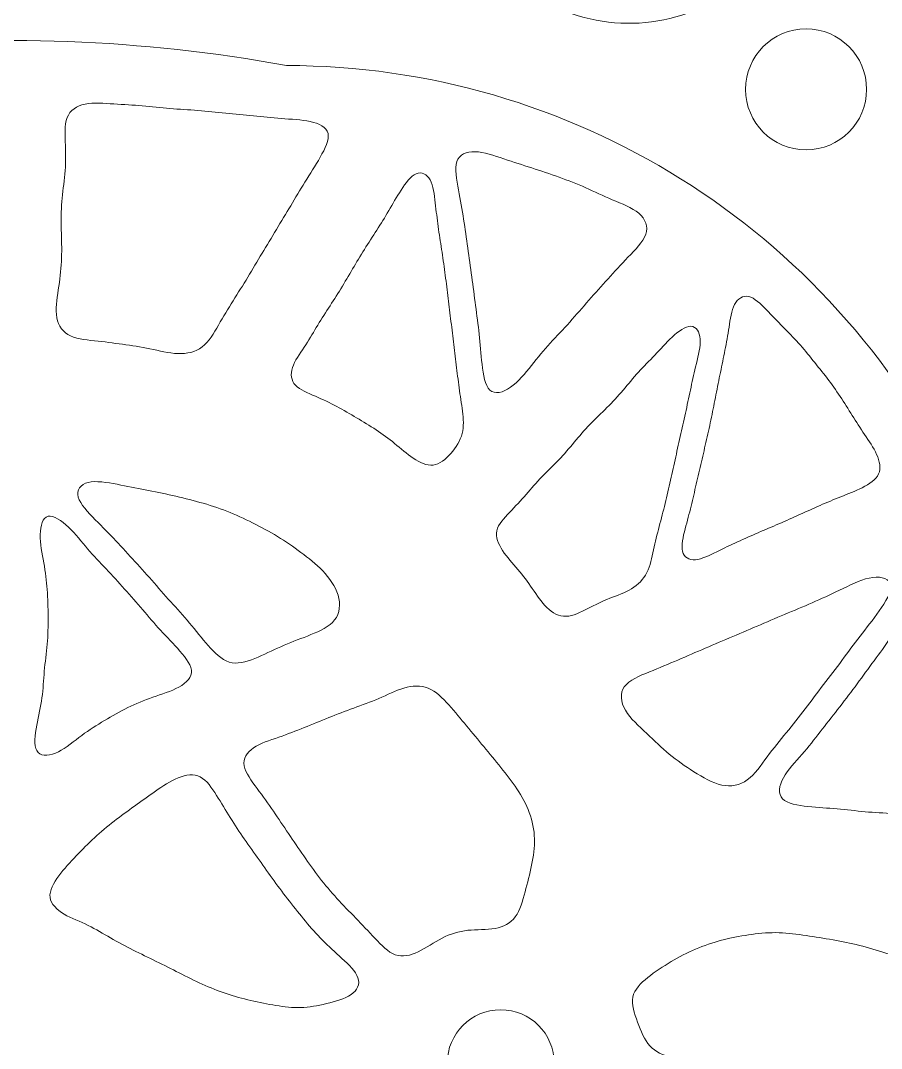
# Model space of a CAD drawing. Header units: inches. Extents: x 36 to 79.2, y 17.3 to 55.9.
# Drawn here: x 58.21 to 64.8, y 24.1 to 31.97 of the extents above; entities that cross this region are included whole.
import ezdxf

# ---------------------------------------------------------------- set-up
doc = ezdxf.new("R2010")
doc.units = ezdxf.units.IN
for name, color, linetype, lineweight in [('01_ORIGINAL_CAD', 7, 'CONTINUOUS', 20), ('10_EXTENSION_MASSES', 7, 'CONTINUOUS', 15), ('11_NODAL_COURTS', 7, 'CONTINUOUS', 15), ('15_NEIGHBOURHOOD_CIRCULATION', 7, 'CONTINUOUS', 13)]:
    doc.layers.add(name, color=color, linetype=linetype, lineweight=lineweight)

msp = doc.modelspace()

# ---------------------------------------------------------------- linework, layer by layer
at = {"layer": '01_ORIGINAL_CAD'}
for points in [[(59.9983, 35.3223), (60.235, 35.0586), (61.8312, 36.8162), (61.9333, 37.4176, -0.214593), (63.5216, 35.6018, 0.212382), (64.1876, 33.5175, -0.642649), (62.1657, 32.1496, 0.132984), (51.6147, 31.858, -0.471407), (50.9129, 32.2446)], [(53.6498, 30.945, -0.14301), (60.2429, 31.6303, -0.286424), (65.3601, 28.4306), (66.4807, 23.8898, -0.272091), (64.8996, 18.9541), (63.6613, 17.5325)]]:
    msp.add_lwpolyline(points, format="xyb", dxfattribs=at)
msp.add_circle((64.2199, 31.4476), 0.4633, dxfattribs=at)
at = {"layer": '10_EXTENSION_MASSES'}
for points, knots in [([(58.5701, 29.5699), (58.5176, 29.6013), (58.489, 29.6566), (58.4821, 29.7231), (58.4751, 29.7896), (58.4898, 29.8673), (58.5009, 29.9412), (58.5119, 30.015), (58.5193, 30.0851), (58.5215, 30.1563), (58.5238, 30.2275), (58.521, 30.2997), (58.5194, 30.3721), (58.5178, 30.4445), (58.5174, 30.517), (58.5231, 30.588), (58.5288, 30.659), (58.5406, 30.7286), (58.5469, 30.7995), (58.5532, 30.8704), (58.5541, 30.9427), (58.5513, 31.0188), (58.5486, 31.0948), (58.5424, 31.1746), (58.5643, 31.2312), (58.5862, 31.2879), (58.6363, 31.3214), (58.7014, 31.3345), (58.7665, 31.3477), (58.8466, 31.3406), (58.9222, 31.3357), (58.9978, 31.3308), (59.0689, 31.3281), (59.1394, 31.3222), (59.21, 31.3164), (59.28, 31.3074), (59.3508, 31.3012), (59.4217, 31.2951), (59.4934, 31.2917), (59.5646, 31.286), (59.6358, 31.2803), (59.7066, 31.2724), (59.7775, 31.2656), (59.8483, 31.2587), (59.9194, 31.2529), (59.9895, 31.2457), (60.0596, 31.2386), (60.1288, 31.23), (60.2031, 31.2245), (60.2774, 31.219), (60.3569, 31.2165), (60.425, 31.2014), (60.493, 31.1864), (60.5496, 31.1588), (60.5609, 31.1108), (60.5722, 31.0628), (60.5383, 30.9944), (60.5009, 30.9286), (60.4635, 30.8628), (60.4226, 30.7996), (60.3845, 30.7382), (60.3464, 30.6767), (60.3111, 30.617), (60.2752, 30.5567), (60.2392, 30.4964), (60.2025, 30.4356), (60.1657, 30.3748), (60.129, 30.314), (60.0922, 30.2533), (60.056, 30.1923), (60.0198, 30.1312), (59.9842, 30.0699), (59.9472, 30.0094), (59.9102, 29.949), (59.8719, 29.8894), (59.8342, 29.8288), (59.7965, 29.7681), (59.7596, 29.7063), (59.7227, 29.6429), (59.6859, 29.5795), (59.6491, 29.5145), (59.5979, 29.4751), (59.5466, 29.4357), (59.4807, 29.422), (59.4113, 29.4247), (59.3418, 29.4274), (59.2688, 29.4465), (59.1978, 29.4612), (59.1268, 29.4759), (59.0579, 29.4862), (58.988, 29.4959), (58.918, 29.5056), (58.847, 29.5147), (58.7731, 29.5229), (58.6993, 29.5312), (58.6227, 29.5386), (58.5701, 29.5699)], [0, 0, 0, 0, 0.03125, 0.03125, 0.03125, 0.0625, 0.0625, 0.0625, 0.09375, 0.09375, 0.09375, 0.125, 0.125, 0.125, 0.15625, 0.15625, 0.15625, 0.1875, 0.1875, 0.1875, 0.21875, 0.21875, 0.21875, 0.25, 0.25, 0.25, 0.28125, 0.28125, 0.28125, 0.3125, 0.3125, 0.3125, 0.34375, 0.34375, 0.34375, 0.375, 0.375, 0.375, 0.40625, 0.40625, 0.40625, 0.4375, 0.4375, 0.4375, 0.46875, 0.46875, 0.46875, 0.5, 0.5, 0.5, 0.53125, 0.53125, 0.53125, 0.5625, 0.5625, 0.5625, 0.59375, 0.59375, 0.59375, 0.625, 0.625, 0.625, 0.65625, 0.65625, 0.65625, 0.6875, 0.6875, 0.6875, 0.71875, 0.71875, 0.71875, 0.75, 0.75, 0.75, 0.78125, 0.78125, 0.78125, 0.8125, 0.8125, 0.8125, 0.84375, 0.84375, 0.84375, 0.875, 0.875, 0.875, 0.90625, 0.90625, 0.90625, 0.9375, 0.9375, 0.9375, 0.96875, 0.96875, 0.96875, 1, 1, 1, 1]), ([(61.5468, 30.8948), (61.5658, 30.9487), (61.6199, 30.9723), (61.6869, 30.9703), (61.7538, 30.9683), (61.8334, 30.9407), (61.9076, 30.9158), (61.9817, 30.8909), (62.0504, 30.8687), (62.1199, 30.846), (62.1893, 30.8233), (62.2595, 30.8), (62.3288, 30.7751), (62.398, 30.7502), (62.4662, 30.7237), (62.5328, 30.6945), (62.5994, 30.6652), (62.6643, 30.633), (62.7366, 30.6023), (62.8088, 30.5717), (62.8884, 30.5424), (62.9392, 30.4987), (62.9901, 30.4551), (63.0122, 30.3971), (62.9926, 30.3382), (62.973, 30.2792), (62.9118, 30.2194), (62.8567, 30.1625), (62.8017, 30.1055), (62.753, 30.0513), (62.7041, 29.9971), (62.6551, 29.9428), (62.6059, 29.8885), (62.5573, 29.8331), (62.5087, 29.7777), (62.4607, 29.7212), (62.4111, 29.6662), (62.3615, 29.6113), (62.3102, 29.5579), (62.2618, 29.5038), (62.2135, 29.4497), (62.1679, 29.395), (62.1184, 29.3343), (62.0688, 29.2736), (62.0151, 29.207), (61.9575, 29.1664), (61.8998, 29.1257), (61.8382, 29.1111), (61.8004, 29.1455), (61.7627, 29.1799), (61.7488, 29.2632), (61.7395, 29.3429), (61.7301, 29.4226), (61.7252, 29.4986), (61.7176, 29.5727), (61.71, 29.6468), (61.6997, 29.719), (61.69, 29.7921), (61.6804, 29.8652), (61.6714, 29.9392), (61.6614, 30.0131), (61.6515, 30.087), (61.6406, 30.1607), (61.6302, 30.234), (61.6199, 30.3072), (61.61, 30.38), (61.5985, 30.4529), (61.587, 30.5259), (61.5738, 30.5991), (61.5591, 30.6778), (61.5443, 30.7565), (61.5279, 30.8408), (61.5468, 30.8948)], [0, 0, 0, 0, 0.041667, 0.041667, 0.041667, 0.083333, 0.083333, 0.083333, 0.125, 0.125, 0.125, 0.166667, 0.166667, 0.166667, 0.208333, 0.208333, 0.208333, 0.25, 0.25, 0.25, 0.291667, 0.291667, 0.291667, 0.333333, 0.333333, 0.333333, 0.375, 0.375, 0.375, 0.416667, 0.416667, 0.416667, 0.458333, 0.458333, 0.458333, 0.5, 0.5, 0.5, 0.541667, 0.541667, 0.541667, 0.583333, 0.583333, 0.583333, 0.625, 0.625, 0.625, 0.666667, 0.666667, 0.666667, 0.708333, 0.708333, 0.708333, 0.75, 0.75, 0.75, 0.791667, 0.791667, 0.791667, 0.833333, 0.833333, 0.833333, 0.875, 0.875, 0.875, 0.916667, 0.916667, 0.916667, 0.958333, 0.958333, 0.958333, 1, 1, 1, 1]), ([(60.3115, 29.1824), (60.278, 29.2185), (60.2723, 29.2669), (60.2889, 29.3176), (60.3056, 29.3683), (60.3446, 29.4215), (60.3785, 29.4731), (60.4123, 29.5247), (60.441, 29.5749), (60.4711, 29.6246), (60.5012, 29.6743), (60.5328, 29.7235), (60.5646, 29.7728), (60.5965, 29.8221), (60.6287, 29.8715), (60.6593, 29.9214), (60.69, 29.9714), (60.7192, 30.0219), (60.7487, 30.0723), (60.7783, 30.1227), (60.8082, 30.173), (60.8393, 30.2225), (60.8704, 30.2721), (60.9027, 30.3211), (60.9341, 30.3701), (60.9654, 30.4191), (60.9959, 30.4682), (61.0257, 30.5192), (61.0555, 30.5701), (61.0848, 30.6229), (61.1196, 30.6765), (61.1545, 30.7301), (61.1948, 30.7846), (61.2356, 30.8019), (61.2763, 30.8193), (61.3174, 30.7995), (61.3419, 30.7552), (61.3665, 30.7109), (61.3744, 30.6421), (61.3817, 30.5784), (61.389, 30.5147), (61.3957, 30.456), (61.4037, 30.3977), (61.4118, 30.3394), (61.4212, 30.2813), (61.4302, 30.2228), (61.4391, 30.1643), (61.4476, 30.1052), (61.4554, 30.0462), (61.4632, 29.9873), (61.4704, 29.9283), (61.4776, 29.8694), (61.4848, 29.8104), (61.492, 29.7514), (61.4992, 29.6925), (61.5065, 29.6335), (61.5138, 29.5745), (61.5211, 29.5156), (61.5284, 29.4566), (61.5356, 29.3977), (61.5426, 29.3388), (61.5495, 29.2799), (61.5561, 29.2211), (61.5644, 29.1618), (61.5727, 29.1025), (61.5827, 29.0428), (61.5899, 28.9839), (61.5971, 28.9251), (61.6015, 28.8671), (61.5873, 28.8121), (61.5731, 28.7571), (61.5402, 28.7051), (61.5008, 28.6601), (61.4614, 28.615), (61.4153, 28.5768), (61.3658, 28.5705), (61.3162, 28.5643), (61.263, 28.59), (61.2133, 28.6235), (61.1635, 28.6571), (61.117, 28.6984), (61.0705, 28.7363), (61.024, 28.7742), (60.9773, 28.8087), (60.9287, 28.8407), (60.8801, 28.8728), (60.8295, 28.9026), (60.7794, 28.9324), (60.7293, 28.9622), (60.6796, 28.9921), (60.6277, 29.0198), (60.5758, 29.0475), (60.5217, 29.073), (60.464, 29.0977), (60.4063, 29.1224), (60.345, 29.1463), (60.3115, 29.1824)], [0, 0, 0, 0, 0.03125, 0.03125, 0.03125, 0.0625, 0.0625, 0.0625, 0.09375, 0.09375, 0.09375, 0.125, 0.125, 0.125, 0.15625, 0.15625, 0.15625, 0.1875, 0.1875, 0.1875, 0.21875, 0.21875, 0.21875, 0.25, 0.25, 0.25, 0.28125, 0.28125, 0.28125, 0.3125, 0.3125, 0.3125, 0.34375, 0.34375, 0.34375, 0.375, 0.375, 0.375, 0.40625, 0.40625, 0.40625, 0.4375, 0.4375, 0.4375, 0.46875, 0.46875, 0.46875, 0.5, 0.5, 0.5, 0.53125, 0.53125, 0.53125, 0.5625, 0.5625, 0.5625, 0.59375, 0.59375, 0.59375, 0.625, 0.625, 0.625, 0.65625, 0.65625, 0.65625, 0.6875, 0.6875, 0.6875, 0.71875, 0.71875, 0.71875, 0.75, 0.75, 0.75, 0.78125, 0.78125, 0.78125, 0.8125, 0.8125, 0.8125, 0.84375, 0.84375, 0.84375, 0.875, 0.875, 0.875, 0.90625, 0.90625, 0.90625, 0.9375, 0.9375, 0.9375, 0.96875, 0.96875, 0.96875, 1, 1, 1, 1]), ([(63.3721, 27.8458), (63.3234, 27.8423), (63.2854, 27.8658), (63.2741, 27.9105), (63.2628, 27.9551), (63.2782, 28.0207), (63.294, 28.0819), (63.3097, 28.1431), (63.3257, 28.1997), (63.3398, 28.2561), (63.3539, 28.3126), (63.3661, 28.3688), (63.3788, 28.4254), (63.3916, 28.482), (63.4049, 28.539), (63.4183, 28.5959), (63.4317, 28.6527), (63.4452, 28.7095), (63.4582, 28.7663), (63.4712, 28.8232), (63.4837, 28.8801), (63.4955, 28.9372), (63.5074, 28.9943), (63.5186, 29.0515), (63.5299, 29.1088), (63.5412, 29.1661), (63.5525, 29.2235), (63.5642, 29.2806), (63.5759, 29.3376), (63.5879, 29.3942), (63.599, 29.4509), (63.6101, 29.5076), (63.6203, 29.5644), (63.6298, 29.626), (63.6393, 29.6876), (63.648, 29.7541), (63.6724, 29.8001), (63.6968, 29.8461), (63.7368, 29.8716), (63.7806, 29.8615), (63.8244, 29.8514), (63.872, 29.8056), (63.9159, 29.7607), (63.9597, 29.7159), (63.9998, 29.6718), (64.0406, 29.6298), (64.0813, 29.5879), (64.1227, 29.548), (64.1613, 29.5054), (64.2, 29.4627), (64.236, 29.4173), (64.2724, 29.3723), (64.3088, 29.3272), (64.3456, 29.2825), (64.3805, 29.2368), (64.4154, 29.191), (64.4485, 29.1442), (64.4803, 29.0963), (64.512, 29.0483), (64.5425, 28.9993), (64.573, 28.9508), (64.6034, 28.9023), (64.634, 28.8543), (64.6672, 28.8051), (64.7004, 28.7558), (64.7363, 28.7053), (64.7598, 28.653), (64.7834, 28.6007), (64.7947, 28.5466), (64.7748, 28.5026), (64.755, 28.4587), (64.704, 28.425), (64.6501, 28.3978), (64.5963, 28.3706), (64.5396, 28.3499), (64.4853, 28.3285), (64.4311, 28.307), (64.3792, 28.2847), (64.327, 28.2617), (64.2748, 28.2388), (64.2222, 28.2151), (64.1697, 28.1914), (64.1172, 28.1677), (64.0648, 28.144), (64.0118, 28.1209), (63.9588, 28.0977), (63.9051, 28.0753), (63.8522, 28.0524), (63.7992, 28.0295), (63.747, 28.0063), (63.695, 27.9826), (63.6429, 27.9589), (63.5912, 27.9347), (63.5356, 27.9073), (63.4801, 27.8799), (63.4207, 27.8493), (63.3721, 27.8458)], [0, 0, 0, 0, 0.03125, 0.03125, 0.03125, 0.0625, 0.0625, 0.0625, 0.09375, 0.09375, 0.09375, 0.125, 0.125, 0.125, 0.15625, 0.15625, 0.15625, 0.1875, 0.1875, 0.1875, 0.21875, 0.21875, 0.21875, 0.25, 0.25, 0.25, 0.28125, 0.28125, 0.28125, 0.3125, 0.3125, 0.3125, 0.34375, 0.34375, 0.34375, 0.375, 0.375, 0.375, 0.40625, 0.40625, 0.40625, 0.4375, 0.4375, 0.4375, 0.46875, 0.46875, 0.46875, 0.5, 0.5, 0.5, 0.53125, 0.53125, 0.53125, 0.5625, 0.5625, 0.5625, 0.59375, 0.59375, 0.59375, 0.625, 0.625, 0.625, 0.65625, 0.65625, 0.65625, 0.6875, 0.6875, 0.6875, 0.71875, 0.71875, 0.71875, 0.75, 0.75, 0.75, 0.78125, 0.78125, 0.78125, 0.8125, 0.8125, 0.8125, 0.84375, 0.84375, 0.84375, 0.875, 0.875, 0.875, 0.90625, 0.90625, 0.90625, 0.9375, 0.9375, 0.9375, 0.96875, 0.96875, 0.96875, 1, 1, 1, 1]), ([(62.0143, 27.7707), (61.9745, 27.8179), (61.9303, 27.8656), (61.8972, 27.9159), (61.864, 27.9661), (61.842, 28.0188), (61.8529, 28.0682), (61.8639, 28.1176), (61.908, 28.1637), (61.9511, 28.2094), (61.9942, 28.2551), (62.0365, 28.3004), (62.0768, 28.3459), (62.1171, 28.3914), (62.1555, 28.4372), (62.1973, 28.4809), (62.2391, 28.5245), (62.2843, 28.566), (62.3263, 28.61), (62.3682, 28.6539), (62.407, 28.7002), (62.4459, 28.7463), (62.4848, 28.7925), (62.5237, 28.8386), (62.5658, 28.8824), (62.6078, 28.9262), (62.6529, 28.9676), (62.6959, 29.0107), (62.739, 29.0537), (62.78, 29.0984), (62.8192, 29.1445), (62.8585, 29.1906), (62.8959, 29.2381), (62.9362, 29.2825), (62.9765, 29.3268), (63.0197, 29.368), (63.0622, 29.4129), (63.1047, 29.4577), (63.1465, 29.5063), (63.1946, 29.5506), (63.2428, 29.5949), (63.2971, 29.6348), (63.3378, 29.6337), (63.3785, 29.6325), (63.4054, 29.5903), (63.4097, 29.535), (63.414, 29.4796), (63.3958, 29.4113), (63.3802, 29.3479), (63.3646, 29.2845), (63.3517, 29.226), (63.339, 29.1672), (63.3264, 29.1084), (63.3139, 29.0493), (63.301, 28.9899), (63.2881, 28.9305), (63.2747, 28.8709), (63.2614, 28.8114), (63.248, 28.7519), (63.2348, 28.6925), (63.2218, 28.6331), (63.2087, 28.5737), (63.1958, 28.5142), (63.1825, 28.4547), (63.1693, 28.3953), (63.1558, 28.3359), (63.1411, 28.2769), (63.1264, 28.2179), (63.1105, 28.1593), (63.0954, 28.1003), (63.0802, 28.0413), (63.0657, 27.9819), (63.0524, 27.9215), (63.0391, 27.8611), (63.027, 27.7996), (63.0008, 27.7479), (62.9746, 27.6962), (62.9343, 27.6543), (62.8843, 27.6237), (62.8342, 27.593), (62.7743, 27.5738), (62.7172, 27.5508), (62.66, 27.5278), (62.6055, 27.501), (62.5497, 27.4728), (62.4939, 27.4446), (62.4368, 27.4148), (62.383, 27.4133), (62.3292, 27.4118), (62.2788, 27.4386), (62.2363, 27.4793), (62.1939, 27.5201), (62.1593, 27.5748), (62.1244, 27.6256), (62.0895, 27.6765), (62.0541, 27.7234), (62.0143, 27.7707)], [0, 0, 0, 0, 0.03125, 0.03125, 0.03125, 0.0625, 0.0625, 0.0625, 0.09375, 0.09375, 0.09375, 0.125, 0.125, 0.125, 0.15625, 0.15625, 0.15625, 0.1875, 0.1875, 0.1875, 0.21875, 0.21875, 0.21875, 0.25, 0.25, 0.25, 0.28125, 0.28125, 0.28125, 0.3125, 0.3125, 0.3125, 0.34375, 0.34375, 0.34375, 0.375, 0.375, 0.375, 0.40625, 0.40625, 0.40625, 0.4375, 0.4375, 0.4375, 0.46875, 0.46875, 0.46875, 0.5, 0.5, 0.5, 0.53125, 0.53125, 0.53125, 0.5625, 0.5625, 0.5625, 0.59375, 0.59375, 0.59375, 0.625, 0.625, 0.625, 0.65625, 0.65625, 0.65625, 0.6875, 0.6875, 0.6875, 0.71875, 0.71875, 0.71875, 0.75, 0.75, 0.75, 0.78125, 0.78125, 0.78125, 0.8125, 0.8125, 0.8125, 0.84375, 0.84375, 0.84375, 0.875, 0.875, 0.875, 0.90625, 0.90625, 0.90625, 0.9375, 0.9375, 0.9375, 0.96875, 0.96875, 0.96875, 1, 1, 1, 1]), ([(58.649, 28.3257), (58.6345, 28.3792), (58.6661, 28.4233), (58.7247, 28.438), (58.7833, 28.4526), (58.869, 28.4378), (58.9462, 28.4235), (59.0234, 28.4092), (59.092, 28.3954), (59.1613, 28.3816), (59.2305, 28.3679), (59.3003, 28.3541), (59.3704, 28.3384), (59.4404, 28.3227), (59.5106, 28.305), (59.5801, 28.2854), (59.6497, 28.2658), (59.7187, 28.2443), (59.7859, 28.218), (59.8531, 28.1917), (59.9185, 28.1608), (59.9837, 28.1283), (60.0488, 28.0959), (60.1135, 28.062), (60.1753, 28.0241), (60.2371, 27.9863), (60.2959, 27.9444), (60.3538, 27.9016), (60.4117, 27.8588), (60.4687, 27.8149), (60.5204, 27.7608), (60.5721, 27.7066), (60.6183, 27.6423), (60.638, 27.5747), (60.6577, 27.5071), (60.6508, 27.4363), (60.6113, 27.3847), (60.5718, 27.3331), (60.4996, 27.3006), (60.4295, 27.2723), (60.3594, 27.244), (60.2914, 27.2198), (60.2249, 27.1912), (60.1584, 27.1627), (60.0934, 27.1297), (60.0258, 27.1007), (59.9581, 27.0717), (59.8878, 27.0467), (59.8261, 27.0573), (59.7644, 27.0679), (59.7113, 27.1141), (59.6619, 27.1678), (59.6124, 27.2216), (59.5665, 27.2829), (59.5192, 27.3401), (59.4719, 27.3973), (59.4231, 27.4503), (59.3747, 27.5044), (59.3263, 27.5584), (59.2782, 27.6133), (59.2297, 27.6681), (59.1812, 27.7229), (59.1321, 27.7774), (59.0834, 27.8315), (59.0347, 27.8855), (58.9863, 27.9391), (58.9365, 27.9914), (58.8868, 28.0438), (58.8357, 28.095), (58.7799, 28.1521), (58.7241, 28.2092), (58.6635, 28.2721), (58.649, 28.3257)], [0, 0, 0, 0, 0.041667, 0.041667, 0.041667, 0.083333, 0.083333, 0.083333, 0.125, 0.125, 0.125, 0.166667, 0.166667, 0.166667, 0.208333, 0.208333, 0.208333, 0.25, 0.25, 0.25, 0.291667, 0.291667, 0.291667, 0.333333, 0.333333, 0.333333, 0.375, 0.375, 0.375, 0.416667, 0.416667, 0.416667, 0.458333, 0.458333, 0.458333, 0.5, 0.5, 0.5, 0.541667, 0.541667, 0.541667, 0.583333, 0.583333, 0.583333, 0.625, 0.625, 0.625, 0.666667, 0.666667, 0.666667, 0.708333, 0.708333, 0.708333, 0.75, 0.75, 0.75, 0.791667, 0.791667, 0.791667, 0.833333, 0.833333, 0.833333, 0.875, 0.875, 0.875, 0.916667, 0.916667, 0.916667, 0.958333, 0.958333, 0.958333, 1, 1, 1, 1]), ([(58.3313, 26.3841), (58.3071, 26.4254), (58.3176, 26.5047), (58.3312, 26.5784), (58.3449, 26.652), (58.3617, 26.7201), (58.3712, 26.7883), (58.3808, 26.8566), (58.383, 26.9249), (58.3893, 26.9933), (58.3956, 27.0617), (58.4059, 27.1302), (58.4117, 27.1995), (58.4176, 27.2688), (58.419, 27.3389), (58.4187, 27.409), (58.4183, 27.4791), (58.4162, 27.5491), (58.411, 27.6171), (58.4059, 27.6852), (58.3976, 27.7512), (58.3853, 27.8223), (58.373, 27.8934), (58.3567, 27.9697), (58.3579, 28.0386), (58.359, 28.1075), (58.3777, 28.1691), (58.4182, 28.1785), (58.4588, 28.1879), (58.5211, 28.1453), (58.5751, 28.0942), (58.629, 28.043), (58.6745, 27.9835), (58.7209, 27.9293), (58.7673, 27.875), (58.8145, 27.826), (58.862, 27.7757), (58.9095, 27.7254), (58.9571, 27.6737), (59.004, 27.6214), (59.051, 27.5691), (59.0972, 27.5161), (59.1423, 27.4634), (59.1874, 27.4107), (59.2315, 27.3582), (59.2796, 27.3061), (59.3276, 27.2541), (59.3797, 27.2027), (59.4278, 27.1469), (59.4759, 27.0911), (59.5199, 27.031), (59.5158, 26.9806), (59.5116, 26.9303), (59.4592, 26.8896), (59.3967, 26.8591), (59.3343, 26.8286), (59.2618, 26.8083), (59.1951, 26.7845), (59.1283, 26.7607), (59.0672, 26.7333), (59.0067, 26.7023), (58.9462, 26.6713), (58.8864, 26.6365), (58.8282, 26.601), (58.77, 26.5656), (58.7133, 26.5294), (58.6544, 26.4851), (58.5956, 26.4408), (58.5344, 26.3883), (58.4744, 26.3639), (58.4143, 26.3394), (58.3555, 26.3428), (58.3313, 26.3841)], [0, 0, 0, 0, 0.041667, 0.041667, 0.041667, 0.083333, 0.083333, 0.083333, 0.125, 0.125, 0.125, 0.166667, 0.166667, 0.166667, 0.208333, 0.208333, 0.208333, 0.25, 0.25, 0.25, 0.291667, 0.291667, 0.291667, 0.333333, 0.333333, 0.333333, 0.375, 0.375, 0.375, 0.416667, 0.416667, 0.416667, 0.458333, 0.458333, 0.458333, 0.5, 0.5, 0.5, 0.541667, 0.541667, 0.541667, 0.583333, 0.583333, 0.583333, 0.625, 0.625, 0.625, 0.666667, 0.666667, 0.666667, 0.708333, 0.708333, 0.708333, 0.75, 0.75, 0.75, 0.791667, 0.791667, 0.791667, 0.833333, 0.833333, 0.833333, 0.875, 0.875, 0.875, 0.916667, 0.916667, 0.916667, 0.958333, 0.958333, 0.958333, 1, 1, 1, 1]), ([(62.8379, 26.693), (62.8009, 26.7561), (62.7926, 26.8238), (62.8286, 26.8739), (62.8645, 26.9239), (62.9447, 26.9563), (63.0205, 26.9873), (63.0963, 27.0183), (63.1678, 27.0479), (63.2382, 27.078), (63.3086, 27.108), (63.3779, 27.1384), (63.448, 27.1686), (63.518, 27.1987), (63.5888, 27.2285), (63.6593, 27.2585), (63.7298, 27.2884), (63.8001, 27.3185), (63.8705, 27.3486), (63.941, 27.3788), (64.0115, 27.409), (64.0821, 27.4387), (64.1527, 27.4684), (64.2232, 27.4976), (64.2922, 27.528), (64.3612, 27.5584), (64.4287, 27.59), (64.5032, 27.6257), (64.5777, 27.6615), (64.6592, 27.7015), (64.73, 27.7107), (64.8008, 27.72), (64.8609, 27.6984), (64.8678, 27.6492), (64.8747, 27.6001), (64.8283, 27.5232), (64.7797, 27.4539), (64.7311, 27.3847), (64.6802, 27.3229), (64.6325, 27.2611), (64.5849, 27.1993), (64.5406, 27.1374), (64.4945, 27.0756), (64.4485, 27.0138), (64.4007, 26.9519), (64.3535, 26.8899), (64.3062, 26.8279), (64.2594, 26.7657), (64.2121, 26.7042), (64.1649, 26.6426), (64.1171, 26.5817), (64.0684, 26.5216), (64.0198, 26.4615), (63.9703, 26.4022), (63.9221, 26.3374), (63.8739, 26.2726), (63.8271, 26.2025), (63.7698, 26.1608), (63.7126, 26.1191), (63.645, 26.106), (63.5743, 26.121), (63.5036, 26.136), (63.4297, 26.1791), (63.3614, 26.2224), (63.293, 26.2657), (63.2301, 26.3092), (63.1719, 26.3576), (63.1137, 26.4061), (63.06, 26.4595), (63.0003, 26.5154), (62.9407, 26.5714), (62.8749, 26.6299), (62.8379, 26.693)], [0, 0, 0, 0, 0.041667, 0.041667, 0.041667, 0.083333, 0.083333, 0.083333, 0.125, 0.125, 0.125, 0.166667, 0.166667, 0.166667, 0.208333, 0.208333, 0.208333, 0.25, 0.25, 0.25, 0.291667, 0.291667, 0.291667, 0.333333, 0.333333, 0.333333, 0.375, 0.375, 0.375, 0.416667, 0.416667, 0.416667, 0.458333, 0.458333, 0.458333, 0.5, 0.5, 0.5, 0.541667, 0.541667, 0.541667, 0.583333, 0.583333, 0.583333, 0.625, 0.625, 0.625, 0.666667, 0.666667, 0.666667, 0.708333, 0.708333, 0.708333, 0.75, 0.75, 0.75, 0.791667, 0.791667, 0.791667, 0.833333, 0.833333, 0.833333, 0.875, 0.875, 0.875, 0.916667, 0.916667, 0.916667, 0.958333, 0.958333, 0.958333, 1, 1, 1, 1]), ([(64.0396, 26.0155), (64.0034, 26.0534), (64.0123, 26.1157), (64.0458, 26.1768), (64.0793, 26.2379), (64.1376, 26.2977), (64.1884, 26.3558), (64.2391, 26.4139), (64.2824, 26.4702), (64.3266, 26.527), (64.3709, 26.5839), (64.4162, 26.6413), (64.4611, 26.6991), (64.506, 26.757), (64.5505, 26.8152), (64.5942, 26.874), (64.638, 26.9329), (64.6809, 26.9923), (64.7239, 27.0503), (64.7669, 27.1084), (64.8099, 27.165), (64.8517, 27.2276), (64.8935, 27.2902), (64.9342, 27.3589), (64.9829, 27.4165), (65.0315, 27.4741), (65.0881, 27.5208), (65.1335, 27.5114), (65.179, 27.502), (65.2133, 27.4366), (65.2363, 27.3653), (65.2594, 27.294), (65.2711, 27.2168), (65.2861, 27.1445), (65.3012, 27.0721), (65.3195, 27.0046), (65.3374, 26.9358), (65.3553, 26.8671), (65.3729, 26.797), (65.3904, 26.727), (65.4079, 26.6569), (65.4255, 26.5869), (65.4422, 26.5177), (65.4589, 26.4485), (65.4748, 26.3801), (65.4946, 26.3089), (65.5143, 26.2377), (65.5378, 26.1637), (65.549, 26.0915), (65.5603, 26.0194), (65.5591, 25.949), (65.5201, 25.9097), (65.481, 25.8705), (65.404, 25.8623), (65.3276, 25.8624), (65.2512, 25.8625), (65.1755, 25.8709), (65.1026, 25.8792), (65.0297, 25.8875), (64.9595, 25.8957), (64.8879, 25.9014), (64.8162, 25.907), (64.743, 25.9101), (64.6712, 25.9165), (64.5994, 25.9229), (64.529, 25.9326), (64.457, 25.9388), (64.385, 25.9451), (64.3114, 25.9479), (64.2341, 25.9561), (64.1568, 25.9642), (64.0757, 25.9777), (64.0396, 26.0155)], [0, 0, 0, 0, 0.041667, 0.041667, 0.041667, 0.083333, 0.083333, 0.083333, 0.125, 0.125, 0.125, 0.166667, 0.166667, 0.166667, 0.208333, 0.208333, 0.208333, 0.25, 0.25, 0.25, 0.291667, 0.291667, 0.291667, 0.333333, 0.333333, 0.333333, 0.375, 0.375, 0.375, 0.416667, 0.416667, 0.416667, 0.458333, 0.458333, 0.458333, 0.5, 0.5, 0.5, 0.541667, 0.541667, 0.541667, 0.583333, 0.583333, 0.583333, 0.625, 0.625, 0.625, 0.666667, 0.666667, 0.666667, 0.708333, 0.708333, 0.708333, 0.75, 0.75, 0.75, 0.791667, 0.791667, 0.791667, 0.833333, 0.833333, 0.833333, 0.875, 0.875, 0.875, 0.916667, 0.916667, 0.916667, 0.958333, 0.958333, 0.958333, 1, 1, 1, 1]), ([(59.9194, 26.2684), (59.9103, 26.3227), (59.9387, 26.3701), (59.99, 26.4053), (60.0413, 26.4406), (60.1155, 26.4636), (60.1839, 26.4873), (60.2524, 26.511), (60.3151, 26.5353), (60.3779, 26.5605), (60.4406, 26.5857), (60.5033, 26.6117), (60.5665, 26.637), (60.6297, 26.6622), (60.6935, 26.6867), (60.7574, 26.7101), (60.8213, 26.7335), (60.8855, 26.7557), (60.9495, 26.7835), (61.0136, 26.8112), (61.0775, 26.8445), (61.1414, 26.8632), (61.2054, 26.882), (61.2692, 26.8863), (61.3273, 26.8627), (61.3854, 26.839), (61.4377, 26.7874), (61.4857, 26.7343), (61.5337, 26.6813), (61.5775, 26.6267), (61.6214, 26.5733), (61.6652, 26.5199), (61.7091, 26.4677), (61.7529, 26.415), (61.7967, 26.3622), (61.8403, 26.309), (61.8835, 26.2554), (61.9267, 26.2017), (61.9693, 26.1478), (62.0071, 26.0907), (62.045, 26.0335), (62.0779, 25.9733), (62.1015, 25.9093), (62.125, 25.8454), (62.139, 25.7778), (62.141, 25.71), (62.143, 25.6423), (62.1329, 25.5745), (62.119, 25.5071), (62.1051, 25.4396), (62.0873, 25.3725), (62.0688, 25.303), (62.0503, 25.2335), (62.0312, 25.1616), (61.9944, 25.1118), (61.9576, 25.062), (61.9033, 25.0343), (61.8388, 25.0228), (61.7742, 25.0114), (61.6996, 25.0162), (61.6301, 25.0085), (61.5605, 25.0008), (61.4961, 24.9805), (61.4337, 24.9485), (61.3714, 24.9166), (61.3111, 24.873), (61.251, 24.8442), (61.1909, 24.8154), (61.131, 24.8014), (61.0757, 24.8213), (61.0204, 24.8412), (60.9697, 24.8951), (60.92, 24.9477), (60.8703, 25.0003), (60.8216, 25.0517), (60.7731, 25.1019), (60.7245, 25.1521), (60.6761, 25.2011), (60.6295, 25.2521), (60.5829, 25.3032), (60.5382, 25.3563), (60.4961, 25.4109), (60.454, 25.4655), (60.4146, 25.5216), (60.3752, 25.5783), (60.3358, 25.635), (60.2965, 25.6922), (60.258, 25.7494), (60.2195, 25.8066), (60.1818, 25.8639), (60.1425, 25.9209), (60.1032, 25.9779), (60.0624, 26.0346), (60.0187, 26.0936), (59.975, 26.1526), (59.9285, 26.214), (59.9194, 26.2684)], [0, 0, 0, 0, 0.03125, 0.03125, 0.03125, 0.0625, 0.0625, 0.0625, 0.09375, 0.09375, 0.09375, 0.125, 0.125, 0.125, 0.15625, 0.15625, 0.15625, 0.1875, 0.1875, 0.1875, 0.21875, 0.21875, 0.21875, 0.25, 0.25, 0.25, 0.28125, 0.28125, 0.28125, 0.3125, 0.3125, 0.3125, 0.34375, 0.34375, 0.34375, 0.375, 0.375, 0.375, 0.40625, 0.40625, 0.40625, 0.4375, 0.4375, 0.4375, 0.46875, 0.46875, 0.46875, 0.5, 0.5, 0.5, 0.53125, 0.53125, 0.53125, 0.5625, 0.5625, 0.5625, 0.59375, 0.59375, 0.59375, 0.625, 0.625, 0.625, 0.65625, 0.65625, 0.65625, 0.6875, 0.6875, 0.6875, 0.71875, 0.71875, 0.71875, 0.75, 0.75, 0.75, 0.78125, 0.78125, 0.78125, 0.8125, 0.8125, 0.8125, 0.84375, 0.84375, 0.84375, 0.875, 0.875, 0.875, 0.90625, 0.90625, 0.90625, 0.9375, 0.9375, 0.9375, 0.96875, 0.96875, 0.96875, 1, 1, 1, 1]), ([(58.4335, 25.26), (58.4273, 25.3111), (58.4605, 25.3706), (58.5006, 25.4254), (58.5407, 25.4801), (58.5878, 25.5301), (58.6341, 25.5783), (58.6803, 25.6266), (58.7257, 25.6731), (58.7735, 25.7173), (58.8214, 25.7615), (58.8717, 25.8034), (58.9231, 25.8434), (58.9746, 25.8834), (59.0271, 25.9216), (59.0795, 25.9595), (59.1318, 25.9973), (59.184, 26.0348), (59.2397, 26.0737), (59.2953, 26.1125), (59.3544, 26.1527), (59.414, 26.1766), (59.4737, 26.2005), (59.5341, 26.2081), (59.5833, 26.1829), (59.6326, 26.1576), (59.6708, 26.0995), (59.7072, 26.0418), (59.7436, 25.9841), (59.7782, 25.9269), (59.8131, 25.8713), (59.848, 25.8156), (59.8833, 25.7615), (59.9203, 25.7079), (59.9572, 25.6542), (59.9958, 25.601), (60.0338, 25.5475), (60.0718, 25.4939), (60.1092, 25.44), (60.1477, 25.3871), (60.1862, 25.3342), (60.2257, 25.2823), (60.2658, 25.2307), (60.3058, 25.1791), (60.3465, 25.1278), (60.3881, 25.0779), (60.4298, 25.028), (60.4725, 24.9794), (60.5188, 24.9328), (60.5651, 24.8861), (60.615, 24.8414), (60.6672, 24.7933), (60.7194, 24.7451), (60.7738, 24.6935), (60.7902, 24.6445), (60.8065, 24.5955), (60.7846, 24.5491), (60.7371, 24.5161), (60.6896, 24.4832), (60.6164, 24.4636), (60.5481, 24.4475), (60.4798, 24.4314), (60.4163, 24.4187), (60.3528, 24.4166), (60.2893, 24.4145), (60.2257, 24.4228), (60.1619, 24.4333), (60.098, 24.4438), (60.0339, 24.4564), (59.9702, 24.4711), (59.9065, 24.4858), (59.8432, 24.5028), (59.7811, 24.5236), (59.7189, 24.5444), (59.6578, 24.5692), (59.598, 24.5964), (59.5381, 24.6236), (59.4796, 24.6533), (59.4212, 24.6829), (59.3628, 24.7125), (59.3045, 24.742), (59.2457, 24.7709), (59.1868, 24.7998), (59.1274, 24.8279), (59.0687, 24.8574), (59.0101, 24.8869), (58.9523, 24.9178), (58.8962, 24.9503), (58.8402, 24.9828), (58.7859, 25.017), (58.7253, 25.0461), (58.6647, 25.0752), (58.5977, 25.0993), (58.5415, 25.1327), (58.4853, 25.1661), (58.4397, 25.2088), (58.4335, 25.26)], [0, 0, 0, 0, 0.03125, 0.03125, 0.03125, 0.0625, 0.0625, 0.0625, 0.09375, 0.09375, 0.09375, 0.125, 0.125, 0.125, 0.15625, 0.15625, 0.15625, 0.1875, 0.1875, 0.1875, 0.21875, 0.21875, 0.21875, 0.25, 0.25, 0.25, 0.28125, 0.28125, 0.28125, 0.3125, 0.3125, 0.3125, 0.34375, 0.34375, 0.34375, 0.375, 0.375, 0.375, 0.40625, 0.40625, 0.40625, 0.4375, 0.4375, 0.4375, 0.46875, 0.46875, 0.46875, 0.5, 0.5, 0.5, 0.53125, 0.53125, 0.53125, 0.5625, 0.5625, 0.5625, 0.59375, 0.59375, 0.59375, 0.625, 0.625, 0.625, 0.65625, 0.65625, 0.65625, 0.6875, 0.6875, 0.6875, 0.71875, 0.71875, 0.71875, 0.75, 0.75, 0.75, 0.78125, 0.78125, 0.78125, 0.8125, 0.8125, 0.8125, 0.84375, 0.84375, 0.84375, 0.875, 0.875, 0.875, 0.90625, 0.90625, 0.90625, 0.9375, 0.9375, 0.9375, 0.96875, 0.96875, 0.96875, 1, 1, 1, 1]), ([(62.9306, 24.3057), (62.9057, 24.3733), (62.8821, 24.4401), (62.894, 24.4974), (62.9059, 24.5547), (62.9532, 24.6024), (63.008, 24.6466), (63.0628, 24.6909), (63.1251, 24.7317), (63.1868, 24.7684), (63.2486, 24.805), (63.31, 24.8375), (63.3742, 24.8648), (63.4385, 24.8921), (63.5056, 24.9144), (63.5734, 24.9322), (63.6411, 24.9501), (63.7095, 24.9635), (63.7784, 24.9738), (63.8473, 24.9841), (63.9169, 24.9911), (63.9864, 24.9905), (64.0559, 24.9899), (64.1253, 24.9815), (64.1943, 24.972), (64.2633, 24.9625), (64.3318, 24.9519), (64.4001, 24.9401), (64.4684, 24.9283), (64.5364, 24.9153), (64.604, 24.899), (64.6717, 24.8827), (64.7389, 24.863), (64.806, 24.842), (64.873, 24.8211), (64.9398, 24.799), (65.0049, 24.7733), (65.0701, 24.7476), (65.1336, 24.7183), (65.1959, 24.687), (65.2581, 24.6557), (65.3192, 24.6225), (65.379, 24.5843), (65.4388, 24.5462), (65.4973, 24.5031), (65.5434, 24.4497), (65.5895, 24.3963), (65.6232, 24.3325), (65.627, 24.2677), (65.6307, 24.2029), (65.6046, 24.137), (65.5683, 24.0765), (65.532, 24.016), (65.4855, 23.9609), (65.4445, 23.9028), (65.4035, 23.8447), (65.368, 23.7838), (65.3302, 23.7219), (65.2924, 23.66), (65.2525, 23.5973), (65.1997, 23.5641), (65.1469, 23.5309), (65.0813, 23.5272), (65.0139, 23.5392), (64.9464, 23.5511), (64.8771, 23.5786), (64.8091, 23.6014), (64.7411, 23.6243), (64.6744, 23.6424), (64.6074, 23.6601), (64.5403, 23.6778), (64.473, 23.6951), (64.4058, 23.7132), (64.3385, 23.7314), (64.2713, 23.7503), (64.204, 23.7689), (64.1368, 23.7875), (64.0695, 23.8056), (64.0023, 23.824), (63.9351, 23.8425), (63.8679, 23.8612), (63.8006, 23.8787), (63.7333, 23.8962), (63.6659, 23.9124), (63.5991, 23.9309), (63.5322, 23.9493), (63.4659, 23.97), (63.3968, 23.9867), (63.3277, 24.0033), (63.2558, 24.0159), (63.1906, 24.0344), (63.1253, 24.0529), (63.0666, 24.0772), (63.0242, 24.1235), (62.9817, 24.1699), (62.9555, 24.2381), (62.9306, 24.3057)], [0, 0, 0, 0, 0.03125, 0.03125, 0.03125, 0.0625, 0.0625, 0.0625, 0.09375, 0.09375, 0.09375, 0.125, 0.125, 0.125, 0.15625, 0.15625, 0.15625, 0.1875, 0.1875, 0.1875, 0.21875, 0.21875, 0.21875, 0.25, 0.25, 0.25, 0.28125, 0.28125, 0.28125, 0.3125, 0.3125, 0.3125, 0.34375, 0.34375, 0.34375, 0.375, 0.375, 0.375, 0.40625, 0.40625, 0.40625, 0.4375, 0.4375, 0.4375, 0.46875, 0.46875, 0.46875, 0.5, 0.5, 0.5, 0.53125, 0.53125, 0.53125, 0.5625, 0.5625, 0.5625, 0.59375, 0.59375, 0.59375, 0.625, 0.625, 0.625, 0.65625, 0.65625, 0.65625, 0.6875, 0.6875, 0.6875, 0.71875, 0.71875, 0.71875, 0.75, 0.75, 0.75, 0.78125, 0.78125, 0.78125, 0.8125, 0.8125, 0.8125, 0.84375, 0.84375, 0.84375, 0.875, 0.875, 0.875, 0.90625, 0.90625, 0.90625, 0.9375, 0.9375, 0.9375, 0.96875, 0.96875, 0.96875, 1, 1, 1, 1])]:
    msp.add_open_spline(points, degree=3, knots=knots, dxfattribs=at)
at = {"layer": '11_NODAL_COURTS'}
msp.add_circle((61.8825, 23.9909), 0.4091, dxfattribs=at)
at = {"layer": '15_NEIGHBOURHOOD_CIRCULATION'}
msp.add_open_spline([(64.0348, 17.9613), (63.9278, 18.1195), (63.8042, 18.073), (63.6727, 18.0388), (63.5412, 18.0046), (63.4018, 17.9826), (63.263, 17.9658), (63.1242, 17.949), (62.9859, 17.9373), (62.8472, 17.9314), (62.7084, 17.9255), (62.5691, 17.9254), (62.4298, 17.9246), (62.2906, 17.9237), (62.1513, 17.9222), (62.0121, 17.9237), (61.8729, 17.9251), (61.7339, 17.9295), (61.5959, 17.9439), (61.4579, 17.9584), (61.3209, 17.983), (61.184, 18.0105), (61.0472, 18.038), (60.9105, 18.0685), (60.7839, 18.1232), (60.6572, 18.178), (60.5406, 18.257), (60.4263, 18.337), (60.3119, 18.417), (60.1998, 18.4981), (60.0864, 18.5786), (59.973, 18.6591), (59.8585, 18.7389), (59.7445, 18.819), (59.6304, 18.899), (59.517, 18.9791), (59.4034, 19.0596), (59.2898, 19.14), (59.1761, 19.2207), (59.0622, 19.3006), (58.9482, 19.3805), (58.8339, 19.4596), (58.7205, 19.5404), (58.607, 19.6212), (58.4944, 19.7036), (58.38, 19.7828), (58.2657, 19.8619), (58.1496, 19.9378), (58.0372, 20.0205), (57.9248, 20.1032), (57.8159, 20.1928), (57.6971, 20.2635), (57.5783, 20.3342), (57.4496, 20.3861), (57.3191, 20.4345), (57.1885, 20.4829), (57.0561, 20.5278), (56.9258, 20.5765), (56.7954, 20.6253), (56.667, 20.678), (56.5361, 20.7256), (56.4052, 20.7732), (56.2717, 20.8158), (56.1425, 20.867), (56.0134, 20.9183), (55.8887, 20.9783), (55.7658, 21.0435), (55.6429, 21.1087), (55.522, 21.1791), (55.4015, 21.249), (55.2811, 21.319), (55.1611, 21.3885), (55.0498, 21.4705), (54.9385, 21.5526), (54.8357, 21.6471), (54.7339, 21.7434), (54.6321, 21.8397), (54.5311, 21.9378), (54.4449, 22.043), (54.3586, 22.1482), (54.287, 22.2605), (54.2253, 22.3908), (54.1636, 22.521), (54.1117, 22.6692), (54.143, 22.7891), (54.1744, 22.909), (54.2889, 23.0006), (54.3887, 23.1074), (54.4885, 23.2141), (54.5735, 23.336), (54.5774, 23.4638), (54.5812, 23.5916), (54.5038, 23.7254), (54.3926, 23.8121), (54.2814, 23.8987), (54.1364, 23.9381), (53.9981, 23.9481), (53.8599, 23.9582), (53.7284, 23.9389), (53.5933, 23.927), (53.4581, 23.915), (53.3194, 23.9104), (53.1822, 23.9321), (53.0451, 23.9538), (52.9095, 24.0017), (52.779, 24.0513), (52.6486, 24.1009), (52.5233, 24.1521), (52.3976, 24.2113), (52.272, 24.2705), (52.1461, 24.3376), (52.0304, 24.4144), (51.9147, 24.4912), (51.8092, 24.5776), (51.6996, 24.6643), (51.59, 24.7511), (51.4763, 24.8382), (51.3937, 24.949), (51.3111, 25.0597), (51.2597, 25.1942), (51.1885, 25.3088), (51.1173, 25.4234), (51.0264, 25.5182), (50.8941, 25.5719), (50.7617, 25.6257), (50.5878, 25.6385), (50.48, 25.57), (50.3722, 25.5015), (50.3305, 25.3518), (50.2654, 25.2276), (50.2003, 25.1034), (50.1118, 25.0048), (49.9877, 24.9692), (49.8635, 24.9335), (49.7039, 24.961), (49.56, 24.9627), (49.4161, 24.9644), (49.288, 24.9404), (49.1519, 24.9226), (49.0159, 24.9048), (48.8719, 24.8931), (48.7328, 24.8758), (48.5936, 24.8586), (48.4593, 24.8357), (48.3279, 24.7941), (48.1965, 24.7524), (48.0681, 24.6918), (47.9391, 24.638), (47.8101, 24.5841), (47.6805, 24.5369), (47.5508, 24.487), (47.4211, 24.4372), (47.2912, 24.3846), (47.1621, 24.3324), (47.033, 24.2803), (46.9047, 24.2284), (46.7747, 24.1781), (46.6448, 24.1278), (46.5132, 24.0789), (46.379, 24.0449), (46.2448, 24.0109), (46.108, 23.9917), (45.9703, 23.9666), (45.8325, 23.9415), (45.6938, 23.9105), (45.556, 23.927), (45.4182, 23.9434), (45.2812, 24.0073), (45.1487, 24.0173), (45.0162, 24.0273), (44.8881, 23.9834), (44.7476, 23.9779), (44.6071, 23.9724), (44.4541, 24.0053), (44.3348, 23.9585), (44.2156, 23.9117), (44.1301, 23.7852), (44.0752, 23.6546), (44.0203, 23.5241), (43.996, 23.3896), (43.9441, 23.2612), (43.8922, 23.1328), (43.8126, 23.0106), (43.7451, 22.8933)], degree=3, knots=[0, 0, 0, 0, 0.016393, 0.016393, 0.016393, 0.032787, 0.032787, 0.032787, 0.04918, 0.04918, 0.04918, 0.065574, 0.065574, 0.065574, 0.081967, 0.081967, 0.081967, 0.098361, 0.098361, 0.098361, 0.114754, 0.114754, 0.114754, 0.131148, 0.131148, 0.131148, 0.147541, 0.147541, 0.147541, 0.163934, 0.163934, 0.163934, 0.180328, 0.180328, 0.180328, 0.196721, 0.196721, 0.196721, 0.213115, 0.213115, 0.213115, 0.229508, 0.229508, 0.229508, 0.245902, 0.245902, 0.245902, 0.262295, 0.262295, 0.262295, 0.278689, 0.278689, 0.278689, 0.295082, 0.295082, 0.295082, 0.311475, 0.311475, 0.311475, 0.327869, 0.327869, 0.327869, 0.344262, 0.344262, 0.344262, 0.360656, 0.360656, 0.360656, 0.377049, 0.377049, 0.377049, 0.393443, 0.393443, 0.393443, 0.409836, 0.409836, 0.409836, 0.42623, 0.42623, 0.42623, 0.442623, 0.442623, 0.442623, 0.459016, 0.459016, 0.459016, 0.47541, 0.47541, 0.47541, 0.491803, 0.491803, 0.491803, 0.508197, 0.508197, 0.508197, 0.52459, 0.52459, 0.52459, 0.540984, 0.540984, 0.540984, 0.557377, 0.557377, 0.557377, 0.57377, 0.57377, 0.57377, 0.590164, 0.590164, 0.590164, 0.606557, 0.606557, 0.606557, 0.622951, 0.622951, 0.622951, 0.639344, 0.639344, 0.639344, 0.655738, 0.655738, 0.655738, 0.672131, 0.672131, 0.672131, 0.688525, 0.688525, 0.688525, 0.704918, 0.704918, 0.704918, 0.721311, 0.721311, 0.721311, 0.737705, 0.737705, 0.737705, 0.754098, 0.754098, 0.754098, 0.770492, 0.770492, 0.770492, 0.786885, 0.786885, 0.786885, 0.803279, 0.803279, 0.803279, 0.819672, 0.819672, 0.819672, 0.836066, 0.836066, 0.836066, 0.852459, 0.852459, 0.852459, 0.868852, 0.868852, 0.868852, 0.885246, 0.885246, 0.885246, 0.901639, 0.901639, 0.901639, 0.918033, 0.918033, 0.918033, 0.934426, 0.934426, 0.934426, 0.95082, 0.95082, 0.95082, 0.967213, 0.967213, 0.967213, 0.983607, 0.983607, 0.983607, 1, 1, 1, 1], dxfattribs=at)

doc.saveas('drawing.dxf')
